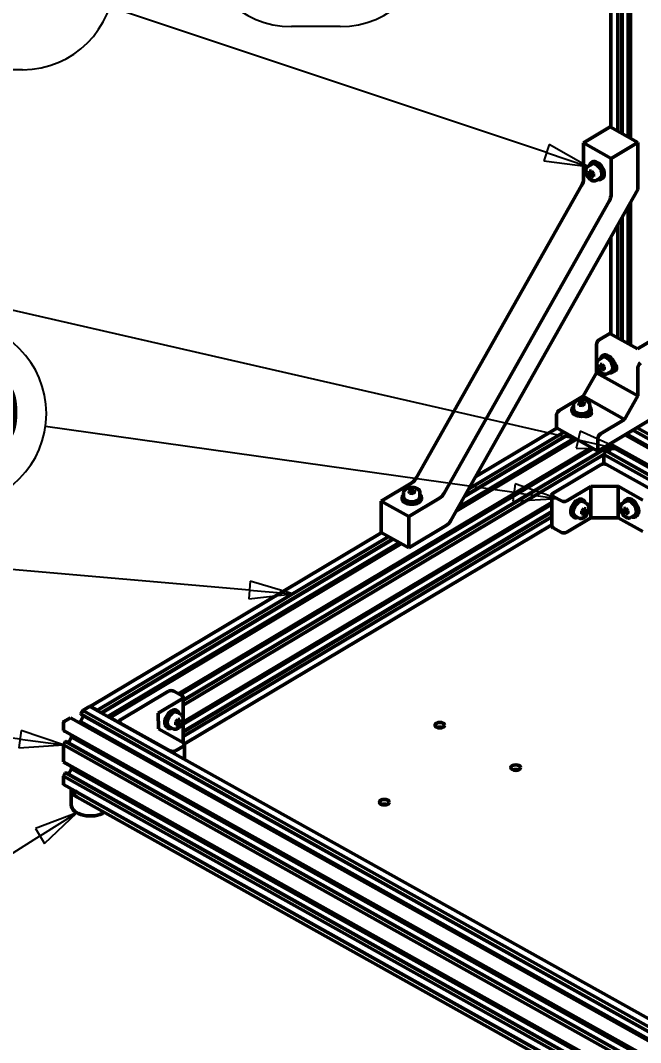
# Model space of a CAD drawing. Header units: millimetres. Extents: x -2748 to 3818, y -1510 to 2700.
# Drawn here: x 2374 to 2697, y 633 to 1165 of the extents above; entities that cross this region are included whole.
import ezdxf

# ---------------------------------------------------------------- set-up
doc = ezdxf.new("R2010")
doc.units = ezdxf.units.MM
doc.header["$LTSCALE"] = 9.090909
doc.layers.add('Symbol (ISO)', color=7, linetype='Continuous', lineweight=25)
doc.layers.add('Visible (ISO)', color=7, linetype='Continuous', lineweight=50)
doc.styles.add('Note Text (ISO)', font='tahoma.ttf')

# ---------------------------------------------------------------- blocks, each defined once
blk = doc.blocks.new('Balloon5')
at = {"layer": 'Symbol (ISO)'}
for p, q in [((279.414, 138.345), (276.627, 138.345)), ((295.322, 133.686), (292.806, 134.093)), ((292.806, 134.093), (292.843, 133.094)), ((292.824, 133.593), (284.647, 133.29)), ((292.824, 133.593), (295.322, 133.686)), ((292.843, 133.094), (295.322, 133.686)), ((279.414, 127.845), (276.627, 127.845))]:
    blk.add_line(p, q, dxfattribs=at)
at = {"layer": 'Symbol (ISO)', "flags": 128}
blk.add_lwpolyline([(292.843, 133.094), (295.322, 133.686)], dxfattribs=at)
at = {"layer": 'Symbol (ISO)'}
for centre, start, end in [((276.627, 133.095), 90, 270), ((279.414, 133.095), 270, 90)]:
    blk.add_arc(centre, 5.25, start, end, dxfattribs=at)
blk.add_solid([(292.843, 133.094), (295.322, 133.686), (292.806, 134.093), (292.843, 133.094)], dxfattribs=at)
at = {"layer": 'Symbol (ISO)', "insert": (278.021, 133.132), "char_height": 3.5, "attachment_point": 5, "style": 'Note Text (ISO)'}
blk.add_mtext('1020', dxfattribs=at)
blk = doc.blocks.new('Balloon6')
at = {"layer": 'Symbol (ISO)'}
for p, q in [((242.735, 103.551), (239.949, 103.551)), ((274.221, 95.581), (247.945, 97.851)), ((274.264, 96.079), (274.178, 95.083)), ((276.712, 95.366), (274.264, 96.079)), ((274.221, 95.581), (276.712, 95.366)), ((274.178, 95.083), (276.712, 95.366)), ((242.735, 93.051), (239.949, 93.051))]:
    blk.add_line(p, q, dxfattribs=at)
at = {"layer": 'Symbol (ISO)', "flags": 128}
blk.add_lwpolyline([(274.178, 95.083), (276.712, 95.366)], dxfattribs=at)
at = {"layer": 'Symbol (ISO)'}
for centre, start, end in [((239.949, 98.301), 90, 270), ((242.735, 98.301), 270, 90)]:
    blk.add_arc(centre, 5.25, start, end, dxfattribs=at)
blk.add_solid([(274.178, 95.083), (276.712, 95.366), (274.264, 96.079), (274.178, 95.083)], dxfattribs=at)
at = {"layer": 'Symbol (ISO)', "insert": (241.342, 98.338), "char_height": 3.5, "attachment_point": 5, "style": 'Note Text (ISO)'}
blk.add_mtext('1019', dxfattribs=at)
blk = doc.blocks.new('Balloon7')
at = {"layer": 'Symbol (ISO)'}
for p, q in [((264.339, 82.825), (261.957, 81.918)), ((262.223, 81.495), (264.339, 82.825)), ((262.489, 81.071), (264.339, 82.825)), ((262.223, 81.495), (253.51, 76.015)), ((261.957, 81.918), (262.489, 81.071)), ((225.13, 78.478), (222.342, 78.478)), ((238.417, 78.478), (235.63, 78.478)), ((249.078, 78.478), (248.917, 78.478)), ((225.13, 67.978), (222.342, 67.978)), ((238.417, 67.978), (235.63, 67.978)), ((249.078, 67.978), (248.917, 67.978))]:
    blk.add_line(p, q, dxfattribs=at)
at = {"layer": 'Symbol (ISO)', "flags": 128}
blk.add_lwpolyline([(262.489, 81.071), (264.339, 82.825)], dxfattribs=at)
at = {"layer": 'Symbol (ISO)'}
for centre, start, end in [((222.342, 73.228), 90, 270), ((225.13, 73.228), 270, 90), ((235.63, 73.228), 90, 270), ((238.417, 73.228), 270, 90), ((248.917, 73.228), 90, 270), ((249.078, 73.228), 270, 90)]:
    blk.add_arc(centre, 5.25, start, end, dxfattribs=at)
blk.add_solid([(262.489, 81.071), (264.339, 82.825), (261.957, 81.918), (262.489, 81.071)], dxfattribs=at)
at = {"layer": 'Symbol (ISO)', "char_height": 3.5, "attachment_point": 5, "style": 'Note Text (ISO)'}
for s, insert in [('2011', (223.736, 73.265)), ('2010', (237.023, 73.265)), ('053', (248.997, 73.265))]:
    blk.add_mtext(s, dxfattribs=dict(at, insert=insert))
blk = doc.blocks.new('Balloon8')
at = {"layer": 'Symbol (ISO)'}
for p, q in [((246.845, 120.012), (244.058, 120.012)), ((293.057, 104.184), (251.946, 113.594)), ((246.845, 109.512), (244.058, 109.512)), ((293.168, 104.671), (292.945, 103.696)), ((295.494, 103.626), (293.168, 104.671)), ((292.945, 103.696), (295.494, 103.626)), ((293.057, 104.184), (295.494, 103.626))]:
    blk.add_line(p, q, dxfattribs=at)
at = {"layer": 'Symbol (ISO)', "flags": 128}
blk.add_lwpolyline([(292.945, 103.696), (295.494, 103.626)], dxfattribs=at)
at = {"layer": 'Symbol (ISO)'}
for centre, start, end in [((244.058, 114.762), 90, 270), ((246.845, 114.762), 270, 90)]:
    blk.add_arc(centre, 5.25, start, end, dxfattribs=at)
blk.add_solid([(292.945, 103.696), (295.494, 103.626), (293.168, 104.671), (292.945, 103.696)], dxfattribs=at)
at = {"layer": 'Symbol (ISO)', "insert": (245.451, 114.799), "char_height": 3.5, "attachment_point": 5, "style": 'Note Text (ISO)'}
blk.add_mtext('1021', dxfattribs=at)
blk = doc.blocks.new('Balloon10')
at = {"layer": 'Symbol (ISO)'}
for p, q in [((231.052, 96.218), (228.258, 96.218)), ((261.083, 87.035), (236.242, 90.289)), ((261.148, 87.531), (261.018, 86.54)), ((263.562, 86.711), (261.148, 87.531)), ((261.018, 86.54), (263.562, 86.711)), ((261.083, 87.035), (263.562, 86.711)), ((231.052, 85.718), (228.258, 85.718))]:
    blk.add_line(p, q, dxfattribs=at)
at = {"layer": 'Symbol (ISO)', "flags": 128}
blk.add_lwpolyline([(261.018, 86.54), (263.562, 86.711)], dxfattribs=at)
at = {"layer": 'Symbol (ISO)'}
for centre, start, end in [((228.258, 90.968), 90, 270), ((231.052, 90.968), 270, 90)]:
    blk.add_arc(centre, 5.25, start, end, dxfattribs=at)
blk.add_solid([(261.018, 86.54), (263.562, 86.711), (261.148, 87.531), (261.018, 86.54)], dxfattribs=at)
at = {"layer": 'Symbol (ISO)', "insert": (229.655, 91.008), "char_height": 3.5, "attachment_point": 5, "style": 'Note Text (ISO)'}
blk.add_mtext('1018', dxfattribs=at)
blk = doc.blocks.new('Balloon15')
at = {"layer": 'Symbol (ISO)'}
for p, q in [((257.342, 110.931), (257.181, 110.931)), ((289.382, 101.162), (262.528, 104.95)), ((289.452, 101.657), (289.312, 100.667)), ((291.858, 100.813), (289.452, 101.657)), ((289.312, 100.667), (291.858, 100.813)), ((289.382, 101.162), (291.858, 100.813)), ((257.342, 100.431), (257.181, 100.431))]:
    blk.add_line(p, q, dxfattribs=at)
at = {"layer": 'Symbol (ISO)', "flags": 128}
blk.add_lwpolyline([(289.312, 100.667), (291.858, 100.813)], dxfattribs=at)
at = {"layer": 'Symbol (ISO)'}
for centre, start, end in [((257.181, 105.681), 90, 270), ((257.342, 105.681), 270, 90)]:
    blk.add_arc(centre, 5.25, start, end, dxfattribs=at)
blk.add_solid([(289.312, 100.667), (291.858, 100.813), (289.452, 101.657), (289.312, 100.667)], dxfattribs=at)
at = {"layer": 'Symbol (ISO)', "insert": (257.262, 105.718), "char_height": 3.5, "attachment_point": 5, "style": 'Note Text (ISO)'}
blk.add_mtext('030', dxfattribs=at)
blk = doc.blocks.new('Balloon17')
at = {"layer": 'Symbol (ISO)'}
for p, q in [((291.237, 120.631), (266.198, 128.972)), ((261.228, 125.378), (258.44, 125.378)), ((291.395, 121.105), (291.079, 120.156)), ((291.237, 120.631), (293.608, 119.84)), ((293.608, 119.84), (291.395, 121.105)), ((291.079, 120.156), (293.608, 119.84))]:
    blk.add_line(p, q, dxfattribs=at)
at = {"layer": 'Symbol (ISO)', "flags": 128}
blk.add_lwpolyline([(291.079, 120.156), (293.608, 119.84)], dxfattribs=at)
at = {"layer": 'Symbol (ISO)'}
blk.add_arc((261.228, 130.628), 5.25, 270, 90, dxfattribs=at)
blk.add_solid([(291.079, 120.156), (293.608, 119.84), (291.395, 121.105), (291.079, 120.156)], dxfattribs=at)

msp = doc.modelspace()

# ---------------------------------------------------------------- linework, layer by layer
at = {"layer": 'Visible (ISO)'}
for p, q in [((2681.063, 1109.869), (2681.063, 1370.437)), ((2684.75, 1107.808), (2684.75, 1368.376)), ((2686.807, 1106.658), (2686.807, 1367.226)), ((2687.047, 1106.524), (2687.047, 1367.091)), ((2690.243, 1104.737), (2690.243, 1365.305)), ((2691.297, 1364.716), (2691.297, 1104.148)), ((2691.33, 1104.129), (2691.33, 1364.697)), ((2666.943, 1101.69), (2680.856, 1109.985)), ((2695.224, 1101.953), (2680.856, 1109.985)), ((2681.311, 1093.657), (2666.943, 1101.69)), ((2666.943, 1082.968), (2666.943, 1101.69)), ((2681.311, 1093.657), (2695.224, 1101.953)), ((2695.224, 1101.953), (2695.224, 1077.458)), ((2671.567, 1091.762), (2670.871, 1091.347)), ((2681.311, 1074.936), (2681.311, 1093.657)), ((2669.168, 1089.459), (2671.255, 1090.703)), ((2669.919, 1086.91), (2670.997, 1087.015)), ((2669.919, 1085.496), (2669.919, 1086.91)), ((2671.481, 1086.427), (2669.919, 1085.496)), ((2670.997, 1087.015), (2672.075, 1085.705)), ((2672.075, 1085.705), (2672.075, 1084.291)), ((2670.997, 1084.187), (2669.919, 1085.496)), ((2670.997, 1084.187), (2672.075, 1084.829)), ((2672.075, 1084.291), (2670.997, 1084.187)), ((2673.521, 1082.158), (2675.608, 1083.402)), ((2676.688, 1083.173), (2675.992, 1082.758)), ((2580.019, 927.422), (2665.925, 1079.474)), ((2695.224, 1077.458), (2597.865, 905.134)), ((2594.387, 919.39), (2680.293, 1071.442)), ((2691.297, 1070.507), (2691.297, 996.602)), ((2691.33, 996.583), (2691.33, 1070.566)), ((2690.243, 997.191), (2690.243, 1068.642)), ((2686.807, 999.112), (2686.807, 1062.56)), ((2687.047, 998.978), (2687.047, 1062.985)), ((2684.75, 1000.262), (2684.75, 1058.918)), ((2681.063, 1002.323), (2681.063, 1052.393)), ((2723.049, 1011.238), (2695.015, 994.523)), ((2675.082, 999.237), (2680.647, 1002.556)), ((2680.647, 1002.556), (2695.015, 994.523)), ((2673.691, 982.078), (2673.691, 996.775)), ((2674.838, 988.82), (2676.925, 990.065)), ((2677.237, 991.124), (2676.541, 990.709)), ((2675.589, 986.272), (2676.667, 986.377)), ((2675.589, 984.858), (2675.589, 986.272)), ((2677.151, 985.789), (2675.589, 984.858)), ((2676.667, 983.548), (2675.589, 984.858)), ((2676.667, 986.377), (2677.745, 985.067)), ((2677.745, 985.067), (2677.745, 983.653)), ((2683.259, 985.983), (2683.638, 986.208)), ((2695.243, 984.726), (2695.243, 970.029)), ((2673.691, 982.078), (2666.735, 969.765)), ((2695.243, 970.029), (2673.691, 982.078)), ((2676.667, 983.548), (2677.745, 984.191)), ((2677.745, 983.653), (2676.667, 983.548)), ((2679.191, 981.52), (2681.278, 982.764)), ((2682.358, 982.535), (2681.662, 982.12)), ((2654.213, 962.299), (2666.735, 969.765)), ((2666.735, 969.765), (2688.287, 957.717)), ((2695.243, 970.029), (2688.287, 957.717)), ((2661.635, 965.47), (2661.635, 963.02)), ((2664.205, 966.121), (2665.409, 966.84)), ((2664.68, 965.16), (2664.205, 966.121)), ((2666.36, 964.916), (2664.68, 965.16)), ((2665.409, 966.84), (2667.09, 966.596)), ((2665.409, 965.054), (2665.409, 966.84)), ((2667.565, 965.635), (2666.36, 964.916)), ((2667.09, 966.596), (2667.565, 965.635)), ((2667.09, 965.352), (2667.09, 966.596)), ((2670.135, 965.47), (2670.135, 963.02)), ((2652.822, 953.305), (2652.822, 959.837)), ((2660.885, 962.204), (2660.885, 963.02)), ((2668.385, 959.704), (2668.385, 959.278)), ((2670.885, 962.204), (2670.885, 963.02)), ((2653.031, 953.188), (2610.783, 927.999)), ((2652.822, 953.305), (2674.374, 941.256)), ((2674.374, 941.256), (2702.199, 957.847)), ((2688.287, 957.717), (2675.765, 950.251)), ((2694.812, 953.442), (2737.916, 929.345)), ((2663.296, 947.449), (2600.679, 910.114)), ((2663.279, 947.459), (2600.696, 910.144)), ((2662.277, 948.019), (2601.682, 911.889)), ((2659.033, 949.833), (2604.875, 917.541)), ((2658.789, 949.969), (2605.115, 917.966)), ((2656.716, 951.128), (2607.156, 921.579)), ((2674.374, 947.788), (2674.374, 941.256)), ((2688.44, 949.643), (2731.544, 925.546)), ((2689.29, 950.15), (2736.705, 923.642)), ((2692.527, 952.08), (2736.903, 927.272)), ((2692.771, 952.226), (2736.903, 927.553)), ((2671.02, 943.131), (2455.951, 814.896)), ((2671.882, 942.65), (2456.812, 814.415)), ((2681.621, 944.655), (2458.476, 811.605)), ((2681.729, 944.432), (2458.476, 811.319)), ((2680.145, 940.654), (2681.729, 943.458)), ((2680.823, 945.101), (2728.785, 918.288)), ((2680.839, 945.111), (2727.773, 918.872)), ((2681.729, 943.458), (2681.729, 944.595)), ((2681.729, 943.458), (2732.017, 915.344)), ((2677.485, 939.507), (2458.476, 808.923)), ((2677.485, 939.507), (2678.497, 941.298)), ((2677.485, 934.603), (2677.485, 939.507)), ((2677.485, 939.507), (2727.773, 911.393)), ((2678.497, 941.298), (2678.737, 941.441)), ((2678.497, 941.298), (2728.785, 913.184)), ((2678.737, 941.441), (2729.025, 913.328)), ((2680.518, 941.315), (2679.766, 940.866)), ((2651.051, 919.32), (2676.094, 934.252)), ((2678.922, 934.278), (2704.784, 919.819)), ((2561.61, 915.25), (2577.56, 924.76)), ((2575.809, 920.336), (2577.014, 921.054)), ((2577.014, 921.054), (2578.694, 920.811)), ((2577.014, 919.269), (2577.014, 921.054)), ((2578.694, 920.811), (2579.169, 919.849)), ((2578.694, 919.566), (2578.694, 920.811)), ((2670.757, 922.77), (2658.235, 915.304)), ((2684.897, 922.901), (2670.757, 922.77)), ((2670.757, 922.77), (2670.757, 906.44)), ((2697.828, 915.672), (2684.897, 922.901)), ((2684.897, 906.571), (2684.897, 922.901)), ((2572.489, 916.418), (2572.489, 917.235)), ((2573.239, 919.684), (2573.239, 917.235)), ((2576.284, 919.374), (2575.809, 920.336)), ((2575.978, 907.218), (2591.928, 916.728)), ((2577.964, 919.131), (2576.284, 919.374)), ((2579.169, 919.849), (2577.964, 919.131)), ((2581.739, 919.684), (2581.739, 917.235)), ((2582.489, 916.418), (2582.489, 917.235)), ((2650.488, 918.517), (2650.488, 902.187)), ((2655.407, 915.277), (2651.097, 917.687)), ((2666.24, 916.046), (2666.959, 915.644)), ((2689.52, 916.239), (2688.825, 915.824)), ((2650.488, 914.559), (2458.476, 800.072)), ((2650.488, 913.564), (2458.476, 799.077)), ((2575.978, 907.218), (2561.61, 915.25)), ((2561.61, 898.92), (2561.61, 915.25)), ((2665.99, 909.959), (2667.033, 911.289)), ((2666.533, 910.652), (2668.077, 909.789)), ((2668.748, 913.785), (2666.593, 914.99)), ((2667.033, 911.289), (2668.077, 911.204)), ((2668.077, 911.204), (2668.077, 909.789)), ((2687.122, 913.936), (2689.209, 915.18)), ((2687.873, 911.388), (2688.951, 911.492)), ((2687.873, 909.973), (2687.873, 911.388)), ((2689.434, 910.904), (2687.873, 909.973)), ((2688.951, 911.492), (2690.028, 910.183)), ((2690.028, 910.183), (2690.028, 908.769)), ((2650.488, 909.762), (2458.476, 795.275)), ((2650.488, 909.475), (2458.476, 794.989)), ((2650.488, 907.08), (2458.476, 792.593)), ((2575.978, 890.888), (2575.978, 907.218)), ((2658.235, 898.974), (2670.757, 906.44)), ((2661.36, 907.317), (2662.079, 906.916)), ((2664.6, 906.366), (2662.445, 907.57)), ((2665.99, 908.545), (2665.99, 909.959)), ((2665.99, 909.043), (2667.033, 908.46)), ((2667.033, 908.46), (2665.99, 908.545)), ((2668.077, 909.789), (2667.033, 908.46)), ((2670.757, 906.44), (2684.897, 906.571)), ((2684.897, 906.571), (2697.828, 899.342)), ((2688.951, 908.664), (2687.873, 909.973)), ((2688.951, 908.664), (2690.028, 909.306)), ((2690.028, 908.769), (2688.951, 908.664)), ((2691.475, 906.635), (2693.562, 907.879)), ((2694.642, 907.65), (2693.946, 907.235)), ((2650.488, 902.895), (2459.101, 788.781)), ((2595.406, 902.472), (2575.978, 890.888)), ((2651.097, 901.357), (2655.407, 898.948)), ((2561.819, 898.803), (2410.03, 808.3)), ((2565.504, 896.743), (2413.821, 806.303)), ((2567.577, 895.584), (2415.689, 805.021)), ((2567.821, 895.448), (2415.933, 804.885)), ((2575.978, 890.888), (2561.61, 898.92)), ((2571.065, 893.634), (2419.177, 803.071)), ((2572.067, 893.074), (2420.179, 802.511)), ((2572.084, 893.064), (2420.401, 802.624)), ((2425.686, 801.277), (2450.729, 816.208)), ((2453.557, 816.235), (2457.867, 813.825)), ((2457.913, 812.192), (2445.392, 804.726)), ((2458.476, 812.995), (2458.476, 789.375)), ((2405.145, 804.44), (2406.157, 806.232)), ((2405.145, 804.158), (2405.145, 804.44)), ((2405.145, 804.44), (2908.024, 523.304)), ((2405.145, 804.158), (2908.024, 523.022)), ((2406.157, 806.232), (2409.579, 808.272)), ((2406.157, 806.232), (2909.036, 525.096)), ((2409.823, 808.3), (2912.703, 527.164)), ((2413.821, 806.303), (2410.286, 808.279)), ((2414.03, 805.949), (2413.821, 806.303)), ((2445.392, 804.726), (2445.619, 796.562)), ((2454.788, 806.298), (2455.506, 805.896)), ((2457.295, 804.037), (2455.14, 805.242)), ((2396.014, 795.759), (2396.014, 799.776)), ((2396.362, 800.392), (2399.785, 802.432)), ((2399.785, 802.432), (2902.664, 521.296)), ((2404.096, 800.022), (2404.946, 800.529)), ((2404.946, 800.529), (2406.552, 803.372)), ((2404.946, 800.529), (2907.825, 519.393)), ((2420.401, 802.624), (2420.193, 802.503)), ((2423.936, 800.648), (2420.401, 802.624)), ((2425.123, 800.473), (2425.123, 799.747)), ((2451.594, 785.185), (2425.732, 799.644)), ((2454.537, 800.211), (2455.581, 801.541)), ((2454.537, 798.797), (2454.537, 800.211)), ((2454.537, 799.296), (2455.581, 798.712)), ((2455.581, 798.712), (2454.537, 798.797)), ((2455.081, 800.904), (2456.624, 800.041)), ((2455.581, 801.541), (2456.624, 801.456)), ((2456.624, 800.041), (2455.581, 798.712)), ((2456.624, 801.456), (2456.624, 800.041)), ((2397.027, 795.174), (2396.014, 795.759)), ((2396.014, 795.759), (2898.894, 514.623)), ((2397.027, 795.174), (2899.906, 514.038)), ((2400.258, 792.231), (2400.258, 793.368)), ((2445.619, 796.562), (2458.55, 789.333)), ((2449.908, 797.569), (2450.626, 797.168)), ((2453.148, 796.618), (2450.992, 797.822)), ((2396.014, 788.28), (2397.027, 790.071)), ((2396.014, 779.429), (2396.014, 788.28)), ((2396.014, 788.28), (2898.894, 507.144)), ((2397.027, 790.071), (2397.267, 790.214)), ((2397.027, 790.071), (2899.906, 508.935)), ((2397.267, 790.214), (2900.146, 509.078)), ((2398.674, 789.428), (2400.258, 792.231)), ((2400.258, 792.231), (2903.137, 511.095)), ((2458.596, 787.7), (2454.422, 785.212)), ((2459.159, 788.504), (2459.159, 780.719)), ((2397.027, 778.844), (2396.014, 779.429)), ((2396.014, 779.429), (2898.894, 498.293)), ((2397.027, 778.844), (2899.906, 497.708)), ((2400.258, 775.901), (2400.258, 777.038)), ((2396.014, 771.95), (2397.027, 773.741)), ((2396.014, 767.933), (2396.014, 771.95)), ((2396.014, 771.95), (2898.894, 490.814)), ((2397.027, 773.741), (2397.267, 773.884)), ((2397.027, 773.741), (2899.906, 492.605)), ((2397.267, 773.884), (2900.146, 492.748)), ((2398.674, 773.098), (2400.258, 775.901)), ((2400.258, 775.901), (2903.137, 494.765)), ((2396.118, 767.704), (2898.998, 486.568)), ((2400.155, 765.206), (2400.155, 765.447)), ((2400.155, 757.041), (2400.155, 765.206)), ((2403.198, 763.508), (2891.71, 490.405)), ((2403.198, 761.059), (2891.71, 487.955))]:
    msp.add_line(p, q, dxfattribs=at)
for centre, major_axis, ratio, start_param, end_param in [((2673.432, 1087.053), (-2.561, 4.295), 0.5865704, 2.5867816, 6.8379963), ((2673.432, 1087.053), (-2.177, 3.65), 0.5865704, 3.1415926, 6.2831853), ((2674.127, 1087.467), (-2.561, 4.295), 0.5865704, 3.1415927, 6.2831853), ((2663.465, 1080.894), (-2.44, -4.364), 0.5679804, 1.5628748, 2.348273), ((2677.833, 1072.862), (2.44, 4.364), 0.5679804, 4.7044675, 5.4898657), ((2675.082, 997.604), (-0.976, -1.746), 0.5679804, 3.9190693, 5.4898657), ((2679.102, 986.414), (-2.561, 4.295), 0.5865704, 2.5867816, 6.8379963), ((2679.102, 986.414), (-2.177, 3.65), 0.5865704, 3.1415927, 6.2831853), ((2679.797, 986.829), (-2.561, 4.295), 0.5865704, 3.1415927, 6.2831853), ((2681.952, 985.624), (1.536, -2.577), 0.5865704, 5.8890317, 8.2317738), ((2696.634, 985.556), (0.976, 1.746), 0.5679804, 0.7774767, 2.348273), ((2665.885, 963.02), (5, 0), 0.5773503, 2.5867816, 6.8379963), ((2654.213, 960.666), (-0.976, -1.746), 0.5679804, 3.9190693, 5.4898657), ((2665.885, 962.204), (5, 0), 0.5773503, 3.1415927, 6.2831853), ((2665.885, 963.02), (4.25, 0), 0.5773503, 3.1415927, 6.2831853), ((2668.04, 960.999), (3, 0), 0.5773503, 4.3425162, 6.6852583), ((2675.765, 948.618), (0.976, 1.746), 0.5679804, 0.7774767, 2.348273), ((2677.531, 933.448), (2, 0), 0.5773503, 0.8014983, 2.3722946), ((2577.56, 928.843), (-2.44, -4.364), 0.5679804, 0.7774767, 1.5628748), ((2577.489, 917.235), (5, 0), 0.5773503, 2.5867816, 6.8379963), ((2577.489, 916.418), (5, 0), 0.5773503, 3.1415927, 6.2831853), ((2577.489, 917.235), (4.25, 0), 0.5773503, 3.1415927, 6.2831853), ((2591.928, 920.81), (2.44, 4.364), 0.5679804, 3.9190693, 4.7044675), ((2652.488, 918.517), (-2, 0), 0.5773503, 5.5138873, 7.0846836), ((2663.8, 911.682), (-2.44, -4.364), 0.5679804, 3.1415927, 6.2831853), ((2664.519, 911.28), (-2.44, -4.364), 0.5679804, 2.5867816, 6.8379963), ((2664.519, 911.28), (-2.074, -3.71), 0.5679804, 3.1415927, 6.2831853), ((2691.385, 911.53), (-2.561, 4.295), 0.5865704, 2.5867816, 6.8379963), ((2691.385, 911.53), (-2.177, 3.65), 0.5865704, 3.1415927, 6.2831853), ((2692.081, 911.945), (-2.561, 4.295), 0.5865704, 3.1415926, 6.2831853), ((2656.798, 916.107), (-2, 0), 0.5773503, 0.8014983, 2.3722946), ((2595.406, 906.554), (-2.44, -4.364), 0.5679804, 0.7774767, 1.5628748), ((2663.8, 909.232), (-1.464, -2.619), 0.5679804, 5.9786313, 7.0729946), ((2692.081, 909.495), (1.536, -2.577), 0.5865704, 5.5095398, 6.5471309), ((2652.488, 902.187), (-2, 0), 0.5773503, 0, 0.8014983), ((2656.798, 899.777), (2, 0), 0.5773503, 3.9430909, 5.5138873), ((2452.166, 815.405), (2, 0), 0.5773503, 0.8014983, 2.3722946), ((2456.476, 812.995), (2, 0), 0.5773503, 5.5138873, 7.0846836), ((2409.579, 807.864), (0.244, 0.436), 0.5679804, 0, 0.7774767), ((2410.286, 807.871), (-0.256, 0.429), 0.5865704, 5.4896064, 6.6282116), ((2452.348, 801.934), (-2.44, -4.364), 0.5679804, 3.1415927, 6.2831853), ((2453.066, 801.532), (-2.44, -4.364), 0.5679804, 2.5867816, 6.8379963), ((2453.066, 801.532), (-2.074, -3.71), 0.5679804, 3.1415927, 6.2831853), ((2396.362, 799.983), (0.244, 0.436), 0.5679804, 0.7774767, 2.348273), ((2423.936, 800.24), (-0.256, 0.429), 0.5865704, 4.3510013, 5.4896064), ((2427.123, 800.473), (-2, 0), 0.5773503, 5.5138873, 7.0846836), ((2452.348, 799.484), (-1.464, -2.619), 0.5679804, 5.9786313, 7.0729946), ((2592.104, 796.091), (-2.5, 0), 0.5773503, 4.1547902, 5.2699878), ((2457.159, 788.504), (2, 0), 0.5773503, 5.5138873, 7.0846836), ((2452.985, 786.015), (-2, 0), 0.5773503, 0.8014983, 2.3722946), ((2631.616, 774.002), (-2.5, 0), 0.5773503, 4.1547902, 5.2699878), ((2396.362, 768.14), (-0.244, -0.436), 0.5679804, 5.4898657, 6.2831853), ((2410.155, 765.206), (-10, 0), 0.5773503, 0, 0.8014983), ((2410.155, 765.206), (-10, 0), 0.5773503, 0, 0.8014983), ((2410.155, 767.656), (-10, 0), 0.5773503, 0.5579111, 0.8014983), ((2410.155, 757.041), (-10, 0), 0.5773503, 0, 2.3882651), ((2563.166, 756.013), (-2.5, 0), 0.5773503, 4.1547902, 5.2699878)]:
    msp.add_ellipse(centre, major_axis=major_axis, ratio=ratio, start_param=start_param, end_param=end_param, dxfattribs=at)
for centre in [(2592.104, 798.541), (2631.616, 776.452), (2563.166, 758.462)]:
    msp.add_ellipse(centre, major_axis=(2.5, 0), ratio=0.5773503, dxfattribs=at)
for points, knots in [([(2673.521, 1082.158), (2673.29, 1082.02), (2673.028, 1081.936), (2672.461, 1081.876), (2672.155, 1081.909), (2671.508, 1082.09), (2671.167, 1082.253), (2670.496, 1082.694), (2670.168, 1082.977), (2669.565, 1083.624), (2669.291, 1083.989), (2668.82, 1084.764), (2668.623, 1085.175), (2668.325, 1086.006), (2668.224, 1086.427), (2668.132, 1087.244), (2668.143, 1087.641), (2668.289, 1088.36), (2668.422, 1088.686), (2668.77, 1089.16), (2668.956, 1089.332), (2669.168, 1089.459)], [0.7772175, 0.7772175, 0.7772175, 0.7772175, 1.0420203, 1.0420203, 1.329981, 1.329981, 1.6571341, 1.6571341, 1.9967159, 1.9967159, 2.3340845, 2.3340845, 2.6698535, 2.6698535, 3.0069819, 3.0069819, 3.3465809, 3.3465809, 3.6754405, 3.6754405, 3.9188101, 3.9188101, 3.9188101, 3.9188101]), ([(2679.191, 981.52), (2678.96, 981.382), (2678.698, 981.298), (2678.131, 981.238), (2677.825, 981.271), (2677.178, 981.452), (2676.837, 981.615), (2676.166, 982.056), (2675.838, 982.339), (2675.235, 982.986), (2674.961, 983.351), (2674.49, 984.126), (2674.293, 984.536), (2673.995, 985.368), (2673.894, 985.789), (2673.802, 986.606), (2673.813, 987.002), (2673.959, 987.721), (2674.092, 988.047), (2674.44, 988.522), (2674.626, 988.694), (2674.838, 988.82)], [0.7772175, 0.7772175, 0.7772175, 0.7772175, 1.0420203, 1.0420203, 1.329981, 1.329981, 1.6571341, 1.6571341, 1.9967159, 1.9967159, 2.3340845, 2.3340845, 2.6698535, 2.6698535, 3.0069819, 3.0069819, 3.3465809, 3.3465809, 3.6754405, 3.6754405, 3.9188101, 3.9188101, 3.9188101, 3.9188101]), ([(2661.635, 965.47), (2661.635, 965.735), (2661.697, 965.999), (2661.934, 966.509), (2662.117, 966.751), (2662.602, 967.208), (2662.917, 967.416), (2663.639, 967.762), (2664.049, 967.898), (2664.913, 968.082), (2665.367, 968.13), (2666.273, 968.139), (2666.726, 968.099), (2667.593, 967.933), (2668.006, 967.807), (2668.756, 967.473), (2669.091, 967.264), (2669.637, 966.777), (2669.85, 966.499), (2670.082, 965.961), (2670.135, 965.716), (2670.135, 965.47)], [2.3722946, 2.3722946, 2.3722946, 2.3722946, 2.6349032, 2.6349032, 2.9217379, 2.9217379, 3.2495681, 3.2495681, 3.5897658, 3.5897658, 3.9273066, 3.9273066, 4.2631117, 4.2631117, 4.6003574, 4.6003574, 4.9405063, 4.9405063, 5.2704786, 5.2704786, 5.5138873, 5.5138873, 5.5138873, 5.5138873]), ([(2573.239, 919.684), (2573.239, 919.95), (2573.301, 920.214), (2573.538, 920.723), (2573.722, 920.965), (2574.207, 921.423), (2574.521, 921.63), (2575.243, 921.976), (2575.654, 922.112), (2576.518, 922.296), (2576.971, 922.345), (2577.878, 922.353), (2578.33, 922.313), (2579.197, 922.147), (2579.611, 922.021), (2580.36, 921.687), (2580.696, 921.479), (2581.241, 920.992), (2581.455, 920.713), (2581.686, 920.175), (2581.739, 919.93), (2581.739, 919.684)], [2.3722946, 2.3722946, 2.3722946, 2.3722946, 2.6349032, 2.6349032, 2.9217379, 2.9217379, 3.2495681, 3.2495681, 3.5897658, 3.5897658, 3.9273066, 3.9273066, 4.2631117, 4.2631117, 4.6003574, 4.6003574, 4.9405063, 4.9405063, 5.2704786, 5.2704786, 5.5138873, 5.5138873, 5.5138873, 5.5138873]), ([(2668.748, 913.785), (2668.976, 913.657), (2669.173, 913.477), (2669.496, 913.027), (2669.615, 912.751), (2669.773, 912.11), (2669.799, 911.735), (2669.746, 910.938), (2669.663, 910.515), (2669.4, 909.672), (2669.222, 909.253), (2668.788, 908.458), (2668.533, 908.082), (2667.969, 907.405), (2667.659, 907.104), (2667.007, 906.609), (2666.664, 906.415), (2665.977, 906.171), (2665.632, 906.118), (2665.052, 906.174), (2664.813, 906.246), (2664.6, 906.366)], [2.348273, 2.348273, 2.348273, 2.348273, 2.6085839, 2.6085839, 2.8942304, 2.8942304, 3.2227817, 3.2227817, 3.5636103, 3.5636103, 3.9013149, 3.9013149, 4.2371438, 4.2371438, 4.5744904, 4.5744904, 4.9151821, 4.9151821, 5.2463535, 5.2463535, 5.4898657, 5.4898657, 5.4898657, 5.4898657]), ([(2691.475, 906.635), (2691.244, 906.497), (2690.981, 906.413), (2690.414, 906.354), (2690.109, 906.387), (2689.462, 906.568), (2689.121, 906.731), (2688.45, 907.172), (2688.122, 907.454), (2687.519, 908.102), (2687.245, 908.466), (2686.774, 909.241), (2686.577, 909.652), (2686.279, 910.483), (2686.177, 910.904), (2686.086, 911.722), (2686.096, 912.118), (2686.243, 912.837), (2686.376, 913.163), (2686.724, 913.638), (2686.909, 913.809), (2687.122, 913.936)], [0.7772175, 0.7772175, 0.7772175, 0.7772175, 1.0420203, 1.0420203, 1.329981, 1.329981, 1.6571341, 1.6571341, 1.9967159, 1.9967159, 2.3340845, 2.3340845, 2.6698535, 2.6698535, 3.0069819, 3.0069819, 3.3465809, 3.3465809, 3.6754405, 3.6754405, 3.9188101, 3.9188101, 3.9188101, 3.9188101]), ([(2457.295, 804.037), (2457.523, 803.909), (2457.72, 803.729), (2458.044, 803.279), (2458.163, 803.003), (2458.321, 802.362), (2458.346, 801.987), (2458.293, 801.19), (2458.211, 800.767), (2457.948, 799.924), (2457.769, 799.505), (2457.335, 798.71), (2457.081, 798.334), (2456.517, 797.657), (2456.207, 797.356), (2455.555, 796.861), (2455.212, 796.667), (2454.525, 796.424), (2454.179, 796.37), (2453.6, 796.426), (2453.361, 796.498), (2453.148, 796.618)], [2.348273, 2.348273, 2.348273, 2.348273, 2.6085839, 2.6085839, 2.8942304, 2.8942304, 3.2227817, 3.2227817, 3.5636103, 3.5636103, 3.9013149, 3.9013149, 4.2371438, 4.2371438, 4.5744904, 4.5744904, 4.9151821, 4.9151821, 5.2463535, 5.2463535, 5.4898657, 5.4898657, 5.4898657, 5.4898657])]:
    msp.add_open_spline(points, degree=3, knots=knots, dxfattribs=at)

# ---------------------------------------------------------------- block references
at = {"layer": 'Symbol (ISO)', "xscale": 9.090909090909092, "yscale": 9.090909090909092, "zscale": 9.090909090909092}
for name in ['Balloon5', 'Balloon17', 'Balloon8', 'Balloon15', 'Balloon6', 'Balloon10', 'Balloon7']:
    msp.add_blockref(name, (0, 0), dxfattribs=at)

doc.saveas('drawing.dxf')
